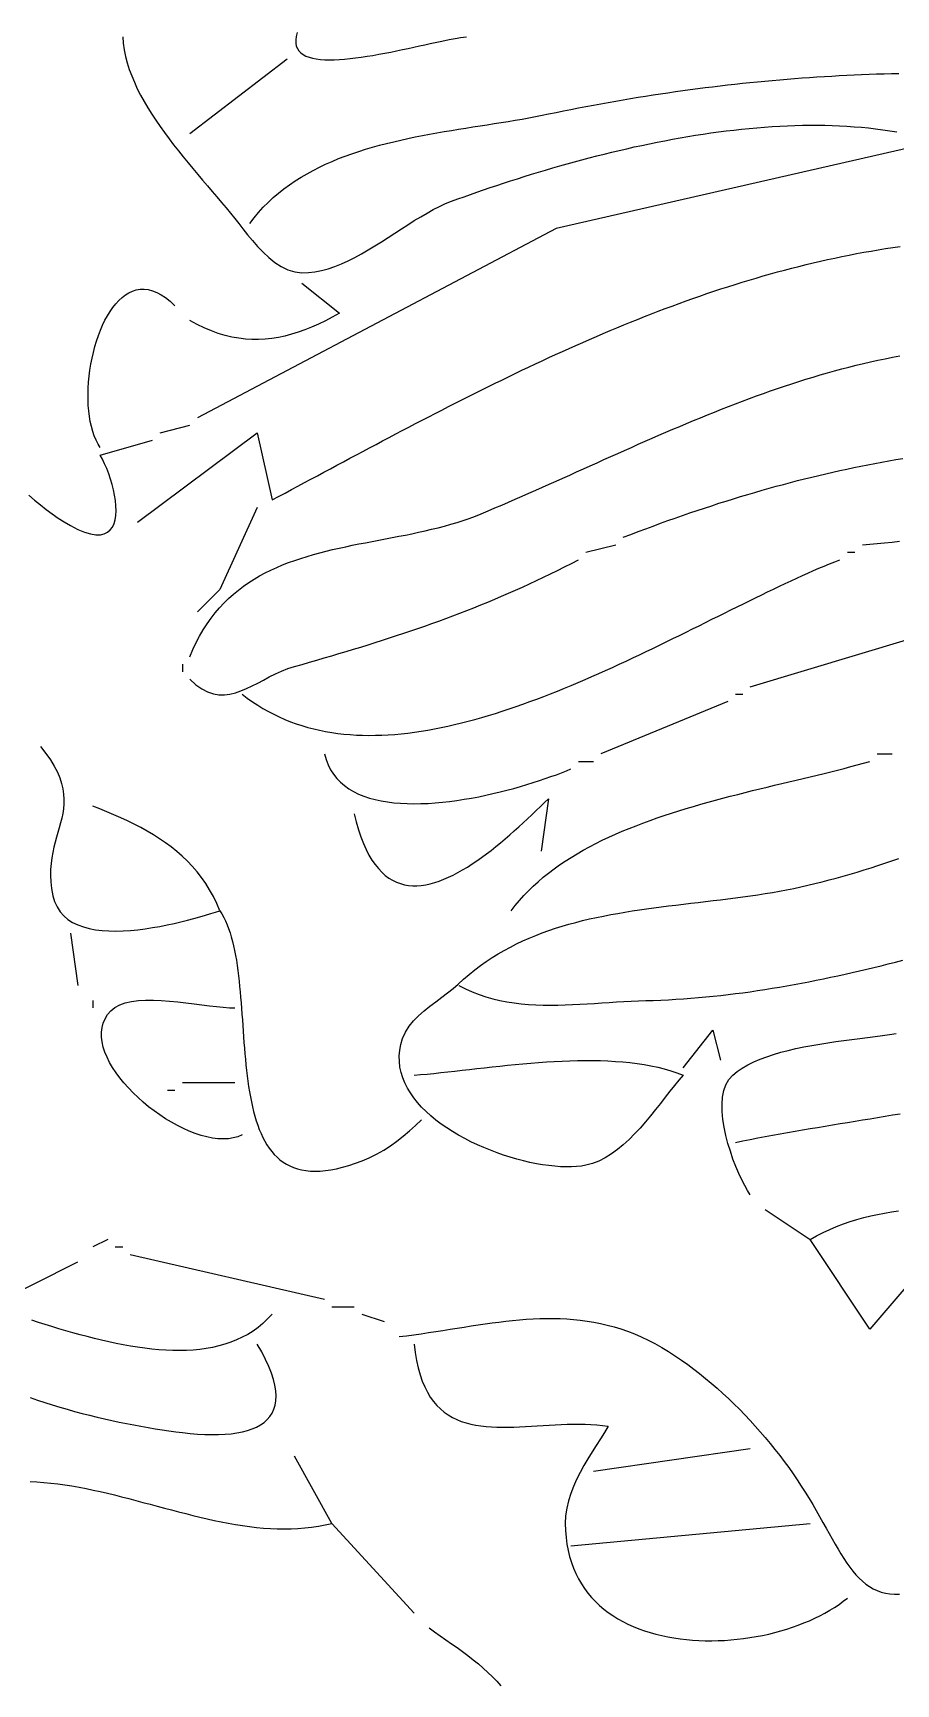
# Model space of a CAD drawing. Header units: millimetres. Extents: x 17 to 1517, y 15 to 1503.
# Drawn here: x 943 to 1058.5, y 678.5 to 899.5 of the extents above; entities that cross this region are included whole.
import ezdxf

# ---------------------------------------------------------------- set-up
doc = ezdxf.new("R2010")
doc.units = ezdxf.units.MM
doc.layers.add('0_0_0', color=3, linetype='Continuous')

msp = doc.modelspace()

# ---------------------------------------------------------------- linework, layer by layer
at = {"layer": '0_0_0'}
for points in [[(978.3672, 899.5743), (978.2262, 899.0511), (978.1598, 898.5752), (978.165, 898.1447), (978.2385, 897.758), (978.3773, 897.4134), (978.5783, 897.1094), (978.8384, 896.8441), (979.1545, 896.6159), (979.5234, 896.4232), (979.942, 896.2643), (980.4073, 896.1375), (980.9161, 896.0411), (981.4653, 895.9734), (982.0518, 895.9329), (982.6725, 895.9177), (983.3243, 895.9263), (984.0041, 895.957), (984.7088, 896.008), (985.4352, 896.0778), (986.1803, 896.1646), (986.9409, 896.2668), (987.714, 896.3826), (988.4964, 896.5105), (989.285, 896.6488), (990.0768, 896.7957), (990.8685, 896.9496), (991.6571, 897.1089), (992.4396, 897.2718), (993.2127, 897.4367), (993.9733, 897.6019), (994.7184, 897.7658), (995.4449, 897.9266), (996.1496, 898.0827), (996.8295, 898.2325), (997.4813, 898.3742), (998.1021, 898.5061), (998.6887, 898.6267), (999.238, 898.7342), (999.7469, 898.8269), (1000.2122, 898.9032), (1000.631, 898.9615), (1001, 899)], [(955, 899), (955.0736, 898.1234), (955.2016, 897.2485), (955.3812, 896.3753), (955.6098, 895.5044), (955.8847, 894.636), (956.2032, 893.7704), (956.5627, 892.908), (956.9605, 892.0491), (957.3938, 891.194), (957.8602, 890.343), (958.3568, 889.4964), (958.8809, 888.6547), (959.4301, 887.818), (960.0014, 886.9868), (960.5923, 886.1613), (961.2002, 885.3419), (961.8223, 884.5289), (962.4559, 883.7226), (963.0984, 882.9234), (963.7472, 882.1315), (964.3995, 881.3473), (965.0526, 880.5712), (965.704, 879.8033), (966.3508, 879.0442), (966.9906, 878.294), (967.6205, 877.5532), (968.2379, 876.822), (968.8402, 876.1007), (969.4246, 875.3897), (969.9885, 874.6894), (970.5293, 874), (971.0924, 873.2716), (971.7013, 872.4996), (972.3546, 871.7071), (973.0508, 870.9172), (973.7883, 870.1531), (974.5657, 869.438), (975.3816, 868.795), (976.2344, 868.2473), (977.1227, 867.818), (978.0451, 867.5303), (979, 867.4074), (979.8661, 867.4213), (980.7394, 867.5173), (981.6189, 867.6888), (982.5036, 867.9293), (983.3926, 868.2324), (984.2849, 868.5915), (985.1794, 869.0001), (986.0752, 869.4518), (986.9713, 869.9401), (987.8668, 870.4584), (988.7606, 871.0004), (989.6517, 871.5594), (990.5393, 872.1291), (991.4222, 872.7029), (992.2996, 873.2744), (993.1704, 873.837), (994.0337, 874.3842), (994.8885, 874.9096), (995.7337, 875.4067), (996.5685, 875.869), (997.3917, 876.29), (998.2026, 876.6632), (999, 876.9822), (999.8374, 877.2871), (1000.6857, 877.5921), (1001.5445, 877.8968), (1002.4135, 878.2011), (1003.2924, 878.5046), (1004.1809, 878.8071), (1005.0787, 879.1083), (1005.9855, 879.408), (1006.9009, 879.7059), (1007.8246, 880.0017), (1008.7563, 880.2952), (1009.6957, 880.5861), (1010.6425, 880.8742), (1011.5964, 881.1592), (1012.557, 881.4409), (1013.5241, 881.7189), (1014.4973, 881.9931), (1015.4762, 882.2631), (1016.4607, 882.5287), (1017.4504, 882.7896), (1018.4449, 883.0457), (1019.444, 883.2965), (1020.4473, 883.5419), (1021.4545, 883.7816), (1022.4653, 884.0154), (1023.4794, 884.2429), (1024.4965, 884.4639), (1025.5162, 884.6782), (1026.5383, 884.8855), (1027.5624, 885.0855), (1028.5882, 885.278), (1029.6154, 885.4628), (1030.6437, 885.6394), (1031.6728, 885.8078), (1032.7023, 885.9676), (1033.7319, 886.1186), (1034.7614, 886.2605), (1035.7904, 886.393), (1036.8185, 886.5159), (1037.8456, 886.629), (1038.8712, 886.7319), (1039.895, 886.8245), (1040.9168, 886.9064), (1041.9362, 886.9774), (1042.9529, 887.0372), (1043.9666, 887.0856), (1044.977, 887.1223), (1045.9837, 887.147), (1046.9864, 887.1595), (1047.9849, 887.1596), (1048.9788, 887.1469), (1049.9678, 887.1213), (1050.9516, 887.0823), (1051.9298, 887.0299), (1052.9022, 886.9637), (1053.8684, 886.8834), (1054.8282, 886.7889), (1055.7811, 886.6798), (1056.7269, 886.5559), (1057.6654, 886.4169), (1058.596, 886.2626)], [(977, 896), (964, 886)], [(972, 874), (972.5832, 874.7557), (973.1919, 875.4789), (973.8252, 876.1703), (974.4823, 876.8309), (975.1622, 877.4616), (975.8642, 878.0633), (976.5872, 878.6368), (977.3305, 879.1831), (978.0932, 879.703), (978.8745, 880.1976), (979.6734, 880.6676), (980.489, 881.114), (981.3206, 881.5376), (982.1672, 881.9395), (983.028, 882.3204), (983.9021, 882.6813), (984.7886, 883.023), (985.6867, 883.3466), (986.5955, 883.6528), (987.5142, 883.9425), (988.4418, 884.2168), (989.3774, 884.4764), (990.3203, 884.7224), (991.2696, 884.9555), (992.2243, 885.1766), (993.1836, 885.3868), (994.1467, 885.5868), (995.1127, 885.7776), (996.0806, 885.9601), (997.0497, 886.1351), (998.0191, 886.3037), (998.9878, 886.4666), (999.9551, 886.6248), (1000.92, 886.7791), (1001.8817, 886.9306), (1002.8394, 887.08), (1003.792, 887.2283), (1004.7389, 887.3764), (1005.6791, 887.5252), (1006.6117, 887.6755), (1007.5359, 887.8284), (1008.4508, 887.9846), (1009.3555, 888.1451), (1010.2492, 888.3108), (1011.1309, 888.4825), (1012, 888.6613), (1012.9998, 888.8708), (1013.9994, 889.0762), (1014.9988, 889.2773), (1015.998, 889.4743), (1016.9971, 889.6671), (1017.996, 889.8558), (1018.9948, 890.0403), (1019.9933, 890.2206), (1020.9918, 890.3969), (1021.9901, 890.5689), (1022.9883, 890.7369), (1023.9863, 890.9008), (1024.9843, 891.0605), (1025.9821, 891.2161), (1026.9798, 891.3677), (1027.9775, 891.5151), (1028.975, 891.6585), (1029.9725, 891.7978), (1030.9698, 891.9331), (1031.9672, 892.0643), (1032.9644, 892.1914), (1033.9616, 892.3145), (1034.9588, 892.4336), (1035.9559, 892.5487), (1036.953, 892.6597), (1037.9501, 892.7668), (1038.9471, 892.8698), (1039.9442, 892.9689), (1040.9412, 893.064), (1041.9383, 893.1551), (1042.9353, 893.2422), (1043.9324, 893.3254), (1044.9295, 893.4046), (1045.9266, 893.4799), (1046.9238, 893.5512), (1047.921, 893.6186), (1048.9183, 893.6821), (1049.9156, 893.7417), (1050.913, 893.7974), (1051.9105, 893.8492), (1052.9081, 893.8971), (1053.9057, 893.9411), (1054.9035, 893.9812), (1055.9014, 894.0175), (1056.8993, 894.0499), (1057.8974, 894.0785), (1058.8956, 894.1032)], [(1064, 885), (1013, 873.3364), (965, 848)], [(957, 834), (973, 846), (975, 837), (975.8638, 837.4608), (976.7283, 837.9226), (977.5936, 838.3853), (978.4596, 838.8487), (979.3264, 839.3128), (980.1939, 839.7775), (981.0623, 840.2426), (981.9314, 840.7081), (982.8013, 841.1739), (983.6721, 841.6398), (984.5437, 842.1058), (985.4161, 842.5718), (986.2894, 843.0377), (987.1636, 843.5033), (988.0387, 843.9686), (988.9146, 844.4334), (989.7915, 844.8977), (990.6693, 845.3614), (991.548, 845.8244), (992.4276, 846.2865), (993.3083, 846.7478), (994.1899, 847.2079), (995.0725, 847.667), (995.956, 848.1248), (996.8406, 848.5813), (997.7263, 849.0364), (998.6129, 849.49), (999.5006, 849.9419), (1000.3894, 850.3921), (1001.2792, 850.8405), (1002.1701, 851.2869), (1003.0622, 851.7314), (1003.9553, 852.1737), (1004.8495, 852.6138), (1005.7449, 853.0515), (1006.6415, 853.4869), (1007.5392, 853.9197), (1008.4381, 854.3499), (1009.3381, 854.7774), (1010.2394, 855.202), (1011.1419, 855.6238), (1012.0456, 856.0425), (1012.9505, 856.4581), (1013.8567, 856.8705), (1014.7642, 857.2796), (1015.6729, 857.6852), (1016.5829, 858.0873), (1017.4943, 858.4859), (1018.4069, 858.8807), (1019.3209, 859.2716), (1020.2362, 859.6587), (1021.1528, 860.0418), (1022.0708, 860.4207), (1022.9902, 860.7954), (1023.911, 861.1658), (1024.8332, 861.5318), (1025.7568, 861.8933), (1026.6818, 862.2502), (1027.6082, 862.6023), (1028.5362, 862.9497), (1029.4655, 863.2921), (1030.3964, 863.6296), (1031.3287, 863.9619), (1032.2626, 864.289), (1033.198, 864.6108), (1034.1349, 864.9272), (1035.0733, 865.238), (1036.0133, 865.5433), (1036.9548, 865.8429), (1037.898, 866.1366), (1038.8427, 866.4245), (1039.789, 866.7063), (1040.7369, 866.982), (1041.6865, 867.2515), (1042.6377, 867.5148), (1043.5906, 867.7716), (1044.5451, 868.0219), (1045.5013, 868.2656), (1046.4592, 868.5026), (1047.4189, 868.7328), (1048.3802, 868.9561), (1049.3432, 869.1724), (1050.308, 869.3816), (1051.2746, 869.5836), (1052.2429, 869.7782), (1053.213, 869.9655), (1054.1849, 870.1453), (1055.1586, 870.3175), (1056.1341, 870.482), (1057.1115, 870.6387), (1058.0907, 870.7874), (1059.0717, 870.9282)], [(952, 844), (951.6988, 844.478), (951.4296, 845.0015), (951.1918, 845.5671), (950.9849, 846.1714), (950.8085, 846.8108), (950.6621, 847.4819), (950.5453, 848.1812), (950.4574, 848.9054), (950.3982, 849.6508), (950.367, 850.4141), (950.3635, 851.1919), (950.3871, 851.9806), (950.4374, 852.7768), (950.5139, 853.577), (950.6161, 854.3779), (950.7436, 855.1758), (950.8958, 855.9675), (951.0724, 856.7493), (951.2728, 857.5179), (951.4966, 858.2698), (951.7432, 859.0015), (952.0123, 859.7096), (952.3033, 860.3906), (952.6157, 861.0411), (952.9492, 861.6576), (953.3031, 862.2366), (953.6771, 862.7747), (954.0707, 863.2685), (954.4834, 863.7145), (954.9146, 864.1091), (955.3641, 864.449), (955.8312, 864.7308), (956.3155, 864.9508), (956.8165, 865.1058), (957.3337, 865.1922), (957.8668, 865.2066), (958.4151, 865.1455), (958.9783, 865.0054), (959.5558, 864.7829), (960.1472, 864.4746), (960.752, 864.077), (961.3698, 863.5866), (962, 863)], [(979, 866), (984, 862), (983.056, 861.4778), (982.1246, 860.993), (981.2041, 860.5466), (980.2934, 860.1399), (979.391, 859.7742), (978.4956, 859.4506), (977.6058, 859.1704), (976.7202, 858.9348), (975.8375, 858.7449), (974.9562, 858.6021), (974.0751, 858.5076), (973.1928, 858.4625), (972.3078, 858.468), (971.4189, 858.5255), (970.5246, 858.6361), (969.6236, 858.801), (968.7145, 859.0215), (967.796, 859.2988), (966.8666, 859.634), (965.9251, 860.0285), (964.97, 860.4834), (964, 861)], [(964, 816), (964.4039, 816.9698), (964.8354, 817.8943), (965.2938, 818.7749), (965.7781, 819.6127), (966.2877, 820.4093), (966.8216, 821.1658), (967.379, 821.8836), (967.9593, 822.564), (968.5615, 823.2083), (969.1848, 823.8179), (969.8285, 824.394), (970.4918, 824.9381), (971.1737, 825.4513), (971.8736, 825.935), (972.5907, 826.3906), (973.324, 826.8193), (974.0728, 827.2225), (974.8364, 827.6015), (975.6138, 827.9576), (976.4043, 828.2921), (977.2071, 828.6064), (978.0214, 828.9017), (978.8463, 829.1794), (979.6811, 829.4408), (980.5249, 829.6872), (981.377, 829.92), (982.2365, 830.1404), (983.1027, 830.3497), (983.9747, 830.5494), (984.8517, 830.7407), (985.7329, 830.9249), (986.6176, 831.1033), (987.5048, 831.2773), (988.3938, 831.4482), (989.2838, 831.6172), (990.174, 831.7858), (991.0636, 831.9552), (991.9517, 832.1268), (992.8376, 832.3018), (993.7204, 832.4817), (994.5994, 832.6676), (995.4738, 832.8609), (996.3426, 833.063), (997.2052, 833.2752), (998.0607, 833.4987), (998.9084, 833.7349), (999.7473, 833.9852), (1000.5767, 834.2508), (1001.3958, 834.533), (1002.2039, 834.8332), (1003, 835.1527), (1003.9094, 835.534), (1004.8189, 835.9192), (1005.7286, 836.308), (1006.6384, 836.7), (1007.5486, 837.0951), (1008.4589, 837.4929), (1009.3696, 837.8933), (1010.2806, 838.2961), (1011.192, 838.7009), (1012.1037, 839.1075), (1013.0159, 839.5156), (1013.9286, 839.9251), (1014.8419, 840.3356), (1015.7556, 840.747), (1016.67, 841.1589), (1017.5849, 841.5711), (1018.5005, 841.9835), (1019.4168, 842.3956), (1020.3339, 842.8074), (1021.2517, 843.2185), (1022.1703, 843.6286), (1023.0897, 844.0376), (1024.01, 844.4452), (1024.9312, 844.8512), (1025.8534, 845.2552), (1026.7765, 845.6571), (1027.7007, 846.0566), (1028.6259, 846.4534), (1029.5522, 846.8474), (1030.4796, 847.2382), (1031.4081, 847.6256), (1032.3379, 848.0094), (1033.2688, 848.3893), (1034.2011, 848.7651), (1035.1346, 849.1365), (1036.0695, 849.5032), (1037.0058, 849.8651), (1037.9434, 850.2219), (1038.8825, 850.5733), (1039.8231, 850.9191), (1040.7652, 851.259), (1041.7088, 851.5929), (1042.654, 851.9203), (1043.6009, 852.2412), (1044.5494, 852.5552), (1045.4996, 852.8621), (1046.4515, 853.1617), (1047.4052, 853.4536), (1048.3606, 853.7377), (1049.318, 854.0138), (1050.2772, 854.2815), (1051.2382, 854.5406), (1052.2013, 854.7908), (1053.1663, 855.032), (1054.1333, 855.2639), (1055.1024, 855.4862), (1056.0736, 855.6987), (1057.0469, 855.9011), (1058.0223, 856.0931), (1059, 856.2747)], [(960, 846), (964, 847)], [(942.4281, 837.6585), (943.198, 836.977), (943.98, 836.325), (944.772, 835.7045), (945.5721, 835.1176), (946.3781, 834.5664), (947.1881, 834.053), (948, 833.5795), (949.0067, 833.0625), (949.9077, 832.6895), (950.7075, 832.4515), (951.4105, 832.3396), (952.0211, 832.3451), (952.5439, 832.4592), (952.9832, 832.6729), (953.3435, 832.9775), (953.6293, 833.3641), (953.845, 833.8239), (953.995, 834.348), (954.0839, 834.9277), (954.1161, 835.5541), (954.096, 836.2183), (954.0281, 836.9116), (953.9168, 837.6251), (953.7666, 838.3499), (953.582, 839.0773), (953.3674, 839.7983), (953.1272, 840.5042), (952.8659, 841.1862), (952.5879, 841.8354), (952.2978, 842.4429), (952, 843), (959, 845)], [(1022, 832), (1023.0025, 832.3864), (1024.0018, 832.7667), (1024.9979, 833.1408), (1025.9909, 833.5088), (1026.9809, 833.8705), (1027.968, 834.2261), (1028.9522, 834.5755), (1029.9336, 834.9188), (1030.9124, 835.2559), (1031.8885, 835.5869), (1032.862, 835.9118), (1033.8332, 836.2306), (1034.8019, 836.5432), (1035.7683, 836.8498), (1036.7326, 837.1502), (1037.6947, 837.4446), (1038.6547, 837.7329), (1039.6128, 838.0152), (1040.569, 838.2914), (1041.5234, 838.5615), (1042.476, 838.8256), (1043.427, 839.0836), (1044.3764, 839.3357), (1045.3243, 839.5817), (1046.2709, 839.8217), (1047.2161, 840.0557), (1048.16, 840.2837), (1049.1028, 840.5058), (1050.0445, 840.7218), (1050.9852, 840.9319), (1051.9249, 841.1361), (1052.8638, 841.3342), (1053.802, 841.5265), (1054.7395, 841.7128), (1055.6763, 841.8932), (1056.6127, 842.0676), (1057.5486, 842.2362), (1058.4841, 842.3989), (1059.4194, 842.5556)], [(973, 836), (968, 825)], [(1017, 830), (1021, 831)], [(1054, 831), (1054.998, 831.0819), (1055.9925, 831.1694), (1056.9834, 831.2621), (1057.9708, 831.3597), (1058.9547, 831.4619)], [(964, 813), (964.8103, 812.2653), (965.6006, 811.7034), (966.3739, 811.3002), (967.1332, 811.0416), (967.8816, 810.9133), (968.6222, 810.9015), (969.3579, 810.9918), (970.0918, 811.1704), (970.8269, 811.4229), (971.5663, 811.7354), (972.3131, 812.0937), (973.0701, 812.4838), (973.8406, 812.8914), (974.6274, 813.3026), (975.4338, 813.7032), (976.2626, 814.0792), (977.117, 814.4163), (978, 814.7006), (979.0041, 814.9845), (980.0031, 815.2692), (980.9972, 815.5548), (981.9867, 815.8416), (982.9716, 816.13), (983.9522, 816.42), (984.9286, 816.7119), (985.9011, 817.006), (986.8697, 817.3025), (987.8347, 817.6017), (988.7963, 817.9037), (989.7546, 818.2089), (990.7099, 818.5175), (991.6623, 818.8296), (992.6119, 819.1457), (993.559, 819.4658), (994.5038, 819.7902), (995.4464, 820.1192), (996.387, 820.4531), (997.3258, 820.792), (998.2629, 821.1361), (999.1986, 821.4858), (1000.1331, 821.8413), (1001.0664, 822.2028), (1001.9989, 822.5705), (1002.9306, 822.9448), (1003.8618, 823.3257), (1004.7926, 823.7137), (1005.7232, 824.1088), (1006.6539, 824.5114), (1007.5847, 824.9217), (1008.5159, 825.3399), (1009.4476, 825.7663), (1010.38, 826.2011), (1011.3134, 826.6445), (1012.2478, 827.0969), (1013.1835, 827.5584), (1014.1206, 828.0292), (1015.0594, 828.5096), (1016, 829)], [(971, 811), (971.6795, 810.4809), (972.3692, 809.9903), (973.0688, 809.5276), (973.7782, 809.0925), (974.4972, 808.6845), (975.2254, 808.3032), (975.9627, 807.9481), (976.7089, 807.6189), (977.4638, 807.3151), (978.2271, 807.0362), (978.9986, 806.7819), (979.7781, 806.5517), (980.5655, 806.3452), (981.3604, 806.1619), (982.1626, 806.0014), (982.972, 805.8634), (983.7883, 805.7472), (984.6114, 805.6526), (985.4409, 805.5791), (986.2767, 805.5263), (987.1186, 805.4937), (987.9663, 805.4809), (988.8196, 805.4875), (989.6783, 805.513), (990.5423, 805.5571), (991.4112, 805.6192), (992.2848, 805.699), (993.1631, 805.796), (994.0456, 805.9098), (994.9322, 806.04), (995.8228, 806.1861), (996.717, 806.3477), (997.6146, 806.5244), (998.5156, 806.7158), (999.4195, 806.9213), (1000.3262, 807.1407), (1001.2356, 807.3733), (1002.1473, 807.619), (1003.0612, 807.8771), (1003.977, 808.1472), (1004.8945, 808.429), (1005.8136, 808.7221), (1006.7339, 809.0258), (1007.6554, 809.34), (1008.5776, 809.664), (1009.5006, 809.9975), (1010.4239, 810.3401), (1011.3475, 810.6913), (1012.271, 811.0507), (1013.1944, 811.4179), (1014.1173, 811.7924), (1015.0395, 812.1737), (1015.9608, 812.5616), (1016.8811, 812.9555), (1017.8001, 813.355), (1018.7175, 813.7597), (1019.6332, 814.1692), (1020.547, 814.583), (1021.4585, 815.0006), (1022.3677, 815.4218), (1023.2743, 815.8459), (1024.178, 816.2727), (1025.0787, 816.7016), (1025.9762, 817.1323), (1026.8702, 817.5643), (1027.7604, 817.9971), (1028.6468, 818.4304), (1029.5291, 818.8638), (1030.407, 819.2967), (1031.2804, 819.7288), (1032.149, 820.1596), (1033.0126, 820.5887), (1033.871, 821.0157), (1034.7239, 821.4401), (1035.5713, 821.8616), (1036.4127, 822.2796), (1037.2481, 822.6938), (1038.0772, 823.1036), (1038.8999, 823.5088), (1039.7157, 823.9089), (1040.5247, 824.3033), (1041.3265, 824.6918), (1042.1209, 825.0738), (1042.9077, 825.449), (1043.6867, 825.8168), (1044.4577, 826.177), (1045.2205, 826.529), (1045.9748, 826.8724), (1046.7204, 827.2068), (1047.4572, 827.5318), (1048.1848, 827.8469), (1048.9031, 828.1517), (1049.6119, 828.4457), (1050.3109, 828.7286), (1051, 829)], [(1052, 830), (1053, 830)], [(1039, 812), (1089, 827.0255), (1129, 824)], [(968, 825), (965, 822)], [(963, 815), (963, 814)], [(1036, 810), (1019, 803)], [(1037, 811), (1038, 811)], [(944, 804), (944.7244, 803.0738), (945.3383, 802.1921), (945.8488, 801.3511), (946.263, 800.5473), (946.5881, 799.7771), (946.8313, 799.0368), (946.9996, 798.3228), (947.1003, 797.6316), (947.1405, 796.9595), (947.1273, 796.3029), (947.0679, 795.6583), (946.9694, 795.022), (946.839, 794.3903), (946.6839, 793.7598), (946.5111, 793.1268), (946.3278, 792.4877), (946.1413, 791.8389), (945.9585, 791.1767), (945.7868, 790.4976), (945.6331, 789.798), (945.5048, 789.0743), (945.4088, 788.3228), (945.3525, 787.54), (945.3428, 786.7222), (945.3871, 785.8658), (945.4923, 784.9673), (945.6658, 784.0231), (945.896, 783.2248), (946.2174, 782.5127), (946.6243, 781.8829), (947.1108, 781.3317), (947.6709, 780.8553), (948.2988, 780.4498), (948.9888, 780.1115), (949.7349, 779.8367), (950.5312, 779.6214), (951.372, 779.462), (952.2513, 779.3546), (953.1634, 779.2954), (954.1023, 779.2807), (955.0622, 779.3067), (956.0373, 779.3696), (957.0216, 779.4655), (958.0094, 779.5908), (958.9948, 779.7415), (959.9719, 779.914), (960.9349, 780.1044), (961.8779, 780.309), (962.795, 780.5239), (963.6805, 780.7454), (964.5284, 780.9696), (965.3329, 781.1929), (966.0882, 781.4113), (966.7884, 781.6212), (967.4276, 781.8186), (968, 782), (967.5871, 782.9802), (967.134, 783.9145), (966.6421, 784.8045), (966.1129, 785.6519), (965.548, 786.4585), (964.9489, 787.2261), (964.3171, 787.9565), (963.6542, 788.6512), (962.9615, 789.3123), (962.2407, 789.9412), (961.4933, 790.5399), (960.7208, 791.1101), (959.9247, 791.6535), (959.1065, 792.1719), (958.2677, 792.667), (957.41, 793.1406), (956.5347, 793.5943), (955.6434, 794.0301), (954.7376, 794.4496), (953.8188, 794.8546), (952.8886, 795.2468), (951.9485, 795.628), (951, 796)], [(982, 803), (982.2188, 802.2389), (982.4973, 801.5316), (982.8331, 800.8765), (983.2238, 800.2722), (983.6668, 799.7173), (984.1597, 799.2104), (984.7, 798.7499), (985.2853, 798.3346), (985.9131, 797.9628), (986.581, 797.6332), (987.2865, 797.3444), (988.0271, 797.0949), (988.8004, 796.8832), (989.604, 796.708), (990.4353, 796.5678), (991.2919, 796.4611), (992.1713, 796.3865), (993.0712, 796.3426), (993.9889, 796.3279), (994.9222, 796.3409), (995.8684, 796.3804), (996.8252, 796.4447), (997.7901, 796.5325), (998.7606, 796.6424), (999.7343, 796.7728), (1000.7087, 796.9224), (1001.6814, 797.0897), (1002.6498, 797.2732), (1003.6116, 797.4716), (1004.5643, 797.6834), (1005.5054, 797.9071), (1006.4324, 798.1413), (1007.343, 798.3847), (1008.2346, 798.6356), (1009.1047, 798.8927), (1009.951, 799.1546), (1010.771, 799.4198), (1011.5622, 799.6869), (1012.3221, 799.9544), (1013.0483, 800.2209), (1013.7383, 800.4849), (1014.3897, 800.7451), (1015, 801)], [(1056, 803), (1058, 803)], [(1007, 782), (1007.5393, 782.6984), (1008.1047, 783.3768), (1008.6956, 784.0355), (1009.311, 784.675), (1009.9503, 785.2956), (1010.6126, 785.8979), (1011.2972, 786.4822), (1012.0033, 787.049), (1012.73, 787.5988), (1013.4766, 788.1319), (1014.2424, 788.6489), (1015.0265, 789.1501), (1015.8282, 789.636), (1016.6466, 790.107), (1017.4811, 790.5636), (1018.3308, 791.0061), (1019.1949, 791.4351), (1020.0726, 791.851), (1020.9633, 792.2542), (1021.866, 792.6451), (1022.78, 793.0242), (1023.7046, 793.3919), (1024.6388, 793.7487), (1025.5821, 794.0949), (1026.5335, 794.4311), (1027.4923, 794.7577), (1028.4578, 795.075), (1029.4291, 795.3836), (1030.4054, 795.6839), (1031.386, 795.9763), (1032.37, 796.2612), (1033.3568, 796.5391), (1034.3455, 796.8104), (1035.3353, 797.0756), (1036.3255, 797.3351), (1037.3153, 797.5893), (1038.3038, 797.8387), (1039.2904, 798.0837), (1040.2742, 798.3248), (1041.2545, 798.5623), (1042.2304, 798.7968), (1043.2012, 799.0286), (1044.1661, 799.2581), (1045.1243, 799.486), (1046.075, 799.7124), (1047.0175, 799.938), (1047.951, 800.1632), (1048.8747, 800.3882), (1049.7877, 800.6138), (1050.6894, 800.8401), (1051.579, 801.0678), (1052.4556, 801.2971), (1053.3185, 801.5287), (1054.1669, 801.7628), (1055, 802)], [(1016, 802), (1018, 802)], [(986, 795), (986.2723, 793.89), (986.5678, 792.8575), (986.8857, 791.9005), (987.225, 791.0173), (987.5853, 790.206), (987.9655, 789.4647), (988.3651, 788.7916), (988.7832, 788.1848), (989.2191, 787.6424), (989.672, 787.1627), (990.1411, 786.7437), (990.6258, 786.3836), (991.1252, 786.0805), (991.6386, 785.8327), (992.1652, 785.6381), (992.7043, 785.4951), (993.2551, 785.4017), (993.8169, 785.356), (994.3888, 785.3563), (994.9702, 785.4006), (995.5603, 785.4871), (996.1583, 785.614), (996.7634, 785.7793), (997.375, 785.9813), (997.9921, 786.2181), (998.6142, 786.4879), (999.2404, 786.7887), (999.87, 787.1187), (1000.5021, 787.4761), (1001.1362, 787.859), (1001.7713, 788.2656), (1002.4067, 788.6939), (1003.0417, 789.1423), (1003.6756, 789.6087), (1004.3075, 790.0913), (1004.9366, 790.5884), (1005.5624, 791.098), (1006.1839, 791.6182), (1006.8004, 792.1473), (1007.4112, 792.6833), (1008.0155, 793.2245), (1008.6125, 793.7689), (1009.2015, 794.3147), (1009.7818, 794.8601), (1010.3525, 795.4031), (1010.913, 795.942), (1011.4624, 796.4749), (1012, 797), (1011, 790)], [(994, 760), (994.8638, 760.0705), (995.7487, 760.1502), (996.6532, 760.238), (997.5762, 760.3328), (998.5163, 760.4334), (999.4722, 760.5388), (1000.4427, 760.6477), (1001.4265, 760.7591), (1002.4223, 760.8719), (1003.4289, 760.9848), (1004.4449, 761.0969), (1005.4691, 761.2069), (1006.5003, 761.3137), (1007.537, 761.4162), (1008.5782, 761.5134), (1009.6224, 761.6039), (1010.6684, 761.6868), (1011.7149, 761.761), (1012.7607, 761.8251), (1013.8044, 761.8783), (1014.8449, 761.9192), (1015.8807, 761.9469), (1016.9107, 761.9601), (1017.9336, 761.9578), (1018.948, 761.9388), (1019.9528, 761.902), (1020.9465, 761.8463), (1021.9281, 761.7705), (1022.8961, 761.6735), (1023.8493, 761.5542), (1024.7864, 761.4115), (1025.7062, 761.2442), (1026.6073, 761.0512), (1027.4885, 760.8315), (1028.3486, 760.5837), (1029.1861, 760.3069), (1030, 760), (1029.4267, 759.3247), (1028.8378, 758.5996), (1028.2327, 757.8341), (1027.6112, 757.0377), (1026.973, 756.2199), (1026.3176, 755.3899), (1025.6449, 754.5574), (1024.9544, 753.7317), (1024.2458, 752.9222), (1023.5188, 752.1385), (1022.773, 751.39), (1022.0082, 750.6861), (1021.2239, 750.0362), (1020.42, 749.4498), (1019.5959, 748.9364), (1018.7514, 748.5053), (1017.8862, 748.1661), (1017, 747.9282), (1016.3978, 747.8256), (1015.7545, 747.756), (1015.0735, 747.7189), (1014.3577, 747.7136), (1013.6104, 747.7396), (1012.8348, 747.7965), (1012.034, 747.8835), (1011.2112, 748.0003), (1010.3696, 748.1461), (1009.5123, 748.3206), (1008.6426, 748.523), (1007.7635, 748.753), (1006.8782, 749.0099), (1005.99, 749.2931), (1005.1019, 749.6022), (1004.2172, 749.9366), (1003.3391, 750.2958), (1002.4706, 750.6791), (1001.615, 751.086), (1000.7754, 751.516), (999.9551, 751.9686), (999.1571, 752.4431), (998.3846, 752.9391), (997.6409, 753.456), (996.9291, 753.9932), (996.2523, 754.5502), (995.6138, 755.1265), (995.0166, 755.7214), (994.464, 756.3345), (993.9591, 756.9652), (993.5052, 757.6129), (993.1053, 758.2771), (992.7627, 758.9573), (992.4805, 759.6528), (992.2618, 760.3632), (992.11, 761.0879), (992.028, 761.8263), (992.0191, 762.578), (992.0866, 763.3422), (992.2334, 764.1186), (992.4629, 764.9066), (992.8324, 765.7522), (993.3251, 766.537), (993.9206, 767.2689), (994.5981, 767.956), (995.3371, 768.6062), (996.117, 769.2277), (996.9173, 769.8284), (997.7172, 770.4164), (998.4963, 770.9997), (999.234, 771.5864), (999.9097, 772.1844), (1000.6344, 772.8512), (1001.3725, 773.4873), (1002.1236, 774.0935), (1002.8875, 774.6707), (1003.6637, 775.2197), (1004.452, 775.7414), (1005.2519, 776.2368), (1006.0633, 776.7068), (1006.8856, 777.1521), (1007.7187, 777.5738), (1008.5621, 777.9726), (1009.4155, 778.3495), (1010.2787, 778.7053), (1011.1511, 779.0411), (1012.0326, 779.3575), (1012.9228, 779.6556), (1013.8213, 779.9362), (1014.7277, 780.2002), (1015.6419, 780.4485), (1016.5634, 780.6819), (1017.4919, 780.9014), (1018.427, 781.1079), (1019.3685, 781.3022), (1020.316, 781.4852), (1021.2691, 781.6579), (1022.2275, 781.821), (1023.1909, 781.9756), (1024.1589, 782.1224), (1025.1313, 782.2623), (1026.1076, 782.3964), (1027.0875, 782.5253), (1028.0708, 782.6501), (1029.057, 782.7716), (1030.0458, 782.8907), (1031.0369, 783.0083), (1032.03, 783.1252), (1033.0247, 783.2425), (1034.0206, 783.3608), (1035.0175, 783.4813), (1036.0151, 783.6046), (1037.0128, 783.7318), (1038.0106, 783.8636), (1039.0079, 784.001), (1040.0044, 784.145), (1041, 784.2963), (1041.9586, 784.4526), (1042.9147, 784.6216), (1043.8684, 784.8029), (1044.8198, 784.996), (1045.769, 785.2005), (1046.7161, 785.4158), (1047.6611, 785.6416), (1048.6042, 785.8774), (1049.5454, 786.1227), (1050.4849, 786.377), (1051.4226, 786.64), (1052.3588, 786.9111), (1053.2934, 787.1899), (1054.2267, 787.4759), (1055.1586, 787.7688), (1056.0892, 788.0679), (1057.0188, 788.3729), (1057.9472, 788.6833), (1058.8747, 788.9987)], [(968, 782), (968.271, 781.5737), (968.5237, 781.1208), (968.7587, 780.6423), (968.977, 780.1394), (969.1792, 779.6131), (969.3664, 779.0646), (969.5391, 778.495), (969.6984, 777.9054), (969.8449, 777.2969), (969.9795, 776.6707), (970.103, 776.0277), (970.2163, 775.3692), (970.32, 774.6962), (970.4152, 774.0099), (970.5025, 773.3114), (970.5827, 772.6017), (970.6568, 771.8821), (970.7255, 771.1535), (970.7896, 770.4171), (970.8499, 769.6741), (970.9072, 768.9255), (970.9625, 768.1724), (971.0164, 767.4159), (971.0698, 766.6573), (971.1235, 765.8975), (971.1783, 765.1377), (971.235, 764.3789), (971.2945, 763.6224), (971.3576, 762.8692), (971.425, 762.1204), (971.4976, 761.3771), (971.5762, 760.6405), (971.6616, 759.9116), (971.7547, 759.1916), (971.8562, 758.4816), (971.9669, 757.7826), (972.0878, 757.0958), (972.2195, 756.4224), (972.3629, 755.7633), (972.5188, 755.1198), (972.688, 754.4929), (972.8714, 753.8838), (973.0697, 753.2935), (973.2838, 752.7231), (973.5145, 752.1739), (973.7626, 751.6468), (974.0288, 751.143), (974.3141, 750.6637), (974.6193, 750.2098), (974.9451, 749.7826), (975.2923, 749.3831), (975.6619, 749.0124), (976.0545, 748.6717), (976.471, 748.3621), (976.9123, 748.0847), (977.379, 747.8405), (977.8722, 747.6307), (978.3925, 747.4565), (978.9407, 747.3188), (979.5178, 747.2189), (980.1245, 747.1578), (980.7616, 747.1367), (981.4299, 747.1566), (982.1302, 747.2187), (982.8634, 747.3241), (983.6303, 747.4738), (984.4317, 747.6691), (985.2684, 747.911), (986.1412, 748.2006), (987.0509, 748.539), (987.9984, 748.9274), (988.9915, 749.3999), (989.9354, 749.9376), (990.8377, 750.5309), (991.7063, 751.1705), (992.549, 751.8467), (993.3736, 752.55), (994.188, 753.2709), (995, 754)], [(948, 779), (949, 772)], [(1000, 772), (1000.8888, 771.548), (1001.7889, 771.1475), (1002.6996, 770.7957), (1003.6203, 770.4899), (1004.5503, 770.2274), (1005.4888, 770.0056), (1006.4352, 769.8218), (1007.3888, 769.6734), (1008.3489, 769.5575), (1009.3148, 769.4716), (1010.2859, 769.413), (1011.2614, 769.379), (1012.2406, 769.3669), (1013.223, 769.374), (1014.2077, 769.3977), (1015.1941, 769.4353), (1016.1815, 769.484), (1017.1692, 769.5414), (1018.1565, 769.6045), (1019.1428, 769.6708), (1020.1274, 769.7376), (1021.1095, 769.8022), (1022.0885, 769.862), (1023.0637, 769.9142), (1024.0344, 769.9562), (1025, 769.9853), (1026.0148, 770.013), (1027.0272, 770.0504), (1028.0371, 770.0971), (1029.0445, 770.1529), (1030.0497, 770.2178), (1031.0525, 770.2914), (1032.0531, 770.3736), (1033.0515, 770.4642), (1034.0479, 770.563), (1035.0421, 770.6699), (1036.0344, 770.7845), (1037.0247, 770.9068), (1038.0131, 771.0365), (1038.9997, 771.1734), (1039.9845, 771.3173), (1040.9676, 771.4681), (1041.949, 771.6256), (1042.9289, 771.7895), (1043.9072, 771.9597), (1044.884, 772.1359), (1045.8594, 772.3181), (1046.8335, 772.5059), (1047.8062, 772.6992), (1048.7777, 772.8978), (1049.7479, 773.1015), (1050.7171, 773.3101), (1051.6851, 773.5234), (1052.6522, 773.7412), (1053.6183, 773.9634), (1054.5834, 774.1897), (1055.5478, 774.4199), (1056.5113, 774.6539), (1057.4741, 774.8914), (1058.4362, 775.1323), (1059.3977, 775.3763)], [(951, 770), (951, 769)], [(971, 752), (970.4205, 751.757), (969.8022, 751.5869), (969.1489, 751.4868), (968.4643, 751.4536), (967.7523, 751.4845), (967.0167, 751.5765), (966.2614, 751.7266), (965.4903, 751.932), (964.707, 752.1895), (963.9155, 752.4963), (963.1196, 752.8495), (962.323, 753.246), (961.5298, 753.683), (960.7436, 754.1575), (959.9683, 754.6665), (959.2078, 755.207), (958.4658, 755.7763), (957.7462, 756.3711), (957.0528, 756.9887), (956.3895, 757.6261), (955.7601, 758.2803), (955.1684, 758.9484), (954.6182, 759.6274), (954.1134, 760.3144), (953.6578, 761.0064), (953.2552, 761.7005), (952.9095, 762.3936), (952.6245, 763.083), (952.4041, 763.7656), (952.252, 764.4384), (952.172, 765.0986), (952.1681, 765.7431), (952.244, 766.3691), (952.4036, 766.9735), (952.6507, 767.5534), (952.9892, 768.1059), (953.4228, 768.628), (953.9517, 769.0676), (954.5968, 769.4138), (955.345, 769.6747), (956.1829, 769.8587), (957.0977, 769.974), (958.076, 770.029), (959.1048, 770.0319), (960.171, 769.991), (961.2614, 769.9147), (962.363, 769.8112), (963.4625, 769.6888), (964.5468, 769.5558), (965.6029, 769.4205), (966.6177, 769.2912), (967.5778, 769.1762), (968.4704, 769.0838), (969.2821, 769.0223), (970, 769)], [(1030, 761), (1034, 766), (1035, 762)], [(1039, 744), (1038.6369, 744.5562), (1038.2526, 745.2269), (1037.8562, 745.9979), (1037.4568, 746.8551), (1037.0635, 747.7843), (1036.6853, 748.7714), (1036.3315, 749.8023), (1036.011, 750.8629), (1035.733, 751.9389), (1035.5065, 753.0162), (1035.3407, 754.0808), (1035.2447, 755.1184), (1035.2275, 756.115), (1035.2983, 757.0563), (1035.4661, 757.9283), (1035.74, 758.7168), (1036.1292, 759.4077), (1036.6428, 759.9868), (1037.2533, 760.4841), (1037.9297, 760.9451), (1038.6669, 761.3717), (1039.4599, 761.7657), (1040.3038, 762.1291), (1041.1937, 762.4637), (1042.1245, 762.7714), (1043.0914, 763.054), (1044.0893, 763.3136), (1045.1133, 763.5519), (1046.1584, 763.7709), (1047.2198, 763.9724), (1048.2923, 764.1583), (1049.3711, 764.3305), (1050.4512, 764.4909), (1051.5277, 764.6414), (1052.5955, 764.7838), (1053.6498, 764.9201), (1054.6855, 765.0521), (1055.6977, 765.1817), (1056.6815, 765.3107), (1057.6318, 765.4412), (1058.5438, 765.5749)], [(963, 759), (970, 759)], [(961, 758), (962, 758)], [(1037, 751), (1037.9956, 751.2026), (1038.9924, 751.4002), (1039.9904, 751.5932), (1040.9893, 751.7819), (1041.9892, 751.9665), (1042.9899, 752.1476), (1043.9914, 752.3255), (1044.9936, 752.5004), (1045.9964, 752.6728), (1046.9997, 752.843), (1048.0035, 753.0113), (1049.0077, 753.1782), (1050.0122, 753.3439), (1051.0168, 753.5088), (1052.0216, 753.6733), (1053.0265, 753.8377), (1054.0314, 754.0024), (1055.0361, 754.1677), (1056.0406, 754.3339), (1057.0449, 754.5015), (1058.0489, 754.6708), (1059.0524, 754.8421)], [(1041, 742), (1047, 738)], [(1067, 740), (1055, 726), (1047, 738), (1047.8797, 738.4891), (1048.7656, 738.9394), (1049.6574, 739.3527), (1050.5548, 739.7307), (1051.4577, 740.0751), (1052.3658, 740.3878), (1053.2789, 740.6705), (1054.1968, 740.925), (1055.1193, 741.1531), (1056.0462, 741.3565), (1056.9772, 741.5369), (1057.9122, 741.6963), (1058.8508, 741.8362)], [(953, 738), (951, 737)], [(954, 737), (955, 737)], [(956, 736), (982, 730)], [(937, 729), (949, 735)], [(975, 728), (974.4031, 727.3593), (973.7774, 726.7705), (973.1238, 726.2321), (972.4438, 725.7426), (971.7383, 725.3005), (971.0086, 724.9042), (970.2559, 724.5523), (969.4813, 724.2432), (968.6861, 723.9755), (967.8713, 723.7477), (967.0383, 723.5582), (966.1881, 723.4056), (965.322, 723.2884), (964.4411, 723.205), (963.5467, 723.1539), (962.6398, 723.1338), (961.7217, 723.1429), (960.7935, 723.18), (959.8565, 723.2433), (958.9117, 723.3316), (957.9605, 723.4431), (957.0039, 723.5765), (956.0432, 723.7303), (955.0795, 723.9029), (954.1141, 724.0928), (953.148, 724.2986), (952.1825, 724.5188), (951.2188, 724.7517), (950.2579, 724.996), (949.3012, 725.2502), (948.3498, 725.5126), (947.4049, 725.7819), (946.4676, 726.0566), (945.5391, 726.335), (944.6207, 726.6158), (943.7134, 726.8974), (942.8185, 727.1784)], [(983, 729), (986, 729)], [(987, 728), (990, 727)], [(992, 725), (992.9925, 725.1217), (993.9781, 725.2518), (994.9568, 725.3889), (995.9291, 725.5315), (996.8951, 725.6782), (997.8553, 725.8276), (998.8097, 725.9783), (999.7589, 726.1289), (1000.703, 726.2779), (1001.6422, 726.4239), (1002.577, 726.5656), (1003.5076, 726.7014), (1004.4342, 726.83), (1005.3571, 726.9501), (1006.2767, 727.06), (1007.1932, 727.1585), (1008.1069, 727.2441), (1009.0181, 727.3154), (1009.927, 727.3711), (1010.834, 727.4095), (1011.7393, 727.4295), (1012.6432, 727.4295), (1013.5461, 727.4081), (1014.4481, 727.3639), (1015.3495, 727.2955), (1016.2507, 727.2015), (1017.152, 727.0804), (1018.0536, 726.9309), (1018.9557, 726.7515), (1019.8587, 726.5408), (1020.7629, 726.2975), (1021.6686, 726.02), (1022.576, 725.707), (1023.4854, 725.357), (1024.3971, 724.9686), (1025.3114, 724.5405), (1026.2285, 724.0712), (1027.1488, 723.5592), (1028.0725, 723.0033), (1029, 722.4019), (1029.8152, 721.8417), (1030.6241, 721.2617), (1031.4262, 720.6625), (1032.2209, 720.0449), (1033.0078, 719.4096), (1033.7865, 718.7575), (1034.5564, 718.0892), (1035.317, 717.4056), (1036.0678, 716.7074), (1036.8085, 715.9953), (1037.5384, 715.2701), (1038.2571, 714.5326), (1038.9641, 713.7835), (1039.659, 713.0236), (1040.3412, 712.2536), (1041.0103, 711.4744), (1041.6657, 710.6865), (1042.3071, 709.8909), (1042.9338, 709.0883), (1043.5455, 708.2793), (1044.1416, 707.4649), (1044.7216, 706.6457), (1045.2852, 705.8225), (1045.8317, 704.9961), (1046.3648, 704.1594), (1046.8741, 703.3312), (1047.3615, 702.5132), (1047.8295, 701.7072), (1048.2801, 700.9149), (1048.7157, 700.138), (1049.1384, 699.3784), (1049.5504, 698.6379), (1049.9541, 697.9181), (1050.3516, 697.2208), (1050.7451, 696.5478), (1051.1369, 695.9009), (1051.5292, 695.2818), (1051.9242, 694.6923), (1052.3241, 694.1341), (1052.7312, 693.609), (1053.1477, 693.1189), (1053.5757, 692.6653), (1054.0177, 692.2501), (1054.4756, 691.8751), (1054.9519, 691.542), (1055.4486, 691.2526), (1055.9681, 691.0086), (1056.5125, 690.8118), (1057.0841, 690.664), (1057.6852, 690.5669), (1058.3178, 690.5223), (1058.9843, 690.532)], [(942.6193, 716.8441), (943.6018, 716.5065), (944.5895, 716.1807), (945.5816, 715.8666), (946.5768, 715.5642), (947.5742, 715.2734), (948.5729, 714.9941), (949.5716, 714.7264), (950.5696, 714.4701), (951.5656, 714.2252), (952.5588, 713.9916), (953.548, 713.7694), (954.5323, 713.5583), (955.5106, 713.3584), (956.482, 713.1697), (957.4453, 712.992), (958.3996, 712.8253), (959.3438, 712.6696), (960.277, 712.5247), (961.1981, 712.3907), (962.1061, 712.2675), (963, 712.155), (964.0317, 712.0423), (965.0332, 711.958), (966.0024, 711.9031), (966.9371, 711.8785), (967.8352, 711.8852), (968.6947, 711.9242), (969.5135, 711.9965), (970.2895, 712.103), (971.0206, 712.2448), (971.7047, 712.4228), (972.3398, 712.6381), (972.9237, 712.8915), (973.4543, 713.1841), (973.9296, 713.5169), (974.3475, 713.8909), (974.7059, 714.307), (975.0027, 714.7663), (975.2359, 715.2696), (975.4032, 715.8181), (975.5027, 716.4126), (975.5322, 717.0543), (975.4897, 717.7439), (975.3731, 718.4827), (975.1803, 719.2714), (974.9092, 720.1111), (974.5577, 721.0029), (974.1237, 721.9476), (973.6051, 722.9463), (973, 724)], [(994, 724), (994.142, 722.8578), (994.3234, 721.7943), (994.5431, 720.8066), (994.7998, 719.8921), (995.0923, 719.0481), (995.4194, 718.2719), (995.7798, 717.561), (996.1725, 716.9125), (996.596, 716.324), (997.0493, 715.7925), (997.5312, 715.3156), (998.0403, 714.8905), (998.5756, 714.5146), (999.1357, 714.1852), (999.7195, 713.8996), (1000.3258, 713.6552), (1000.9533, 713.4492), (1001.6009, 713.2791), (1002.2672, 713.1421), (1002.9512, 713.0356), (1003.6516, 712.9569), (1004.3672, 712.9034), (1005.0967, 712.8723), (1005.839, 712.861), (1006.5929, 712.8668), (1007.3571, 712.8871), (1008.1304, 712.9192), (1008.9116, 712.9604), (1009.6995, 713.0081), (1010.4929, 713.0595), (1011.2906, 713.1121), (1012.0913, 713.1631), (1012.8939, 713.2098), (1013.6971, 713.2497), (1014.4997, 713.28), (1015.3005, 713.2981), (1016.0983, 713.3012), (1016.8919, 713.2868), (1017.6801, 713.2521), (1018.4617, 713.1945), (1019.2353, 713.1114), (1020, 713), (1019.4762, 712.1597), (1018.9311, 711.3053), (1018.3743, 710.4369), (1017.8154, 709.5546), (1017.2642, 708.6586), (1016.7303, 707.749), (1016.2234, 706.826), (1015.753, 705.8896), (1015.3288, 704.9401), (1014.9606, 703.9776), (1014.6579, 703.0021), (1014.4305, 702.014), (1014.2879, 701.0132), (1014.2399, 700), (1014.2654, 699.0436), (1014.3364, 698.1208), (1014.4516, 697.2313), (1014.6099, 696.3746), (1014.8098, 695.5505), (1015.0501, 694.7586), (1015.3295, 693.9986), (1015.6467, 693.27), (1016.0005, 692.5727), (1016.3896, 691.9063), (1016.8127, 691.2703), (1017.2684, 690.6646), (1017.7557, 690.0886), (1018.273, 689.5422), (1018.8193, 689.0249), (1019.3931, 688.5365), (1019.9933, 688.0766), (1020.6184, 687.6448), (1021.2674, 687.2408), (1021.9388, 686.8642), (1022.6314, 686.5148), (1023.3439, 686.1923), (1024.075, 685.8961), (1024.8235, 685.6261), (1025.588, 685.3818), (1026.3673, 685.163), (1027.1602, 684.9693), (1027.9652, 684.8004), (1028.7812, 684.6559), (1029.6069, 684.5355), (1030.441, 684.4388), (1031.2821, 684.3655), (1032.1291, 684.3153), (1032.9806, 684.2879), (1033.8354, 684.2828), (1034.6922, 684.2998), (1035.5497, 684.3385), (1036.4066, 684.3986), (1037.2616, 684.4797), (1038.1135, 684.5816), (1038.961, 684.7038), (1039.8028, 684.846), (1040.6376, 685.0079), (1041.4641, 685.1892), (1042.2811, 685.3894), (1043.0872, 685.6084), (1043.8813, 685.8457), (1044.662, 686.1009), (1045.428, 686.3739), (1046.1781, 686.6641), (1046.9109, 686.9714), (1047.6253, 687.2952), (1048.3198, 687.6354), (1048.9933, 687.9916), (1049.6445, 688.3633), (1050.272, 688.7504), (1050.8746, 689.1524), (1051.451, 689.5691), (1052, 690)], [(1018, 707), (1039, 710)], [(942.5953, 705.6001), (943.5244, 705.5572), (944.4565, 705.4899), (945.3914, 705.3997), (946.3288, 705.2879), (947.2686, 705.1563), (948.2107, 705.0061), (949.1548, 704.8389), (950.1008, 704.6562), (951.0485, 704.4595), (951.9977, 704.2502), (952.9482, 704.0298), (953.8998, 703.7999), (954.8525, 703.5618), (955.806, 703.3171), (956.76, 703.0672), (957.7145, 702.8137), (958.6693, 702.558), (959.6242, 702.3016), (960.5789, 702.046), (961.5334, 701.7927), (962.4874, 701.5431), (963.4408, 701.2987), (964.3934, 701.061), (965.345, 700.8316), (966.2955, 700.6118), (967.2446, 700.4031), (968.1921, 700.2071), (969.138, 700.0253), (970.082, 699.859), (971.0239, 699.7098), (971.9636, 699.5792), (972.9008, 699.4687), (973.8355, 699.3796), (974.7674, 699.3136), (975.6963, 699.2721), (976.6221, 699.2566), (977.5446, 699.2686), (978.4636, 699.3094), (979.3789, 699.3808), (980.2904, 699.484), (981.1978, 699.6206), (982.1011, 699.7921), (983, 700), (978, 709)], [(983, 700), (994, 688)], [(1015, 697), (1047, 700)], [(996, 686), (996.7496, 685.4711), (997.5035, 684.9445), (998.2581, 684.4187), (999.0098, 683.8921), (999.7551, 683.3631), (1000.4904, 682.8303), (1001.2123, 682.292), (1001.9172, 681.7467), (1002.6015, 681.1929), (1003.2618, 680.629), (1003.8944, 680.0536), (1004.4959, 679.465), (1005.0627, 678.8617), (1005.5913, 678.2421)]]:
    msp.add_lwpolyline(points, dxfattribs=at)

doc.saveas('drawing.dxf')
